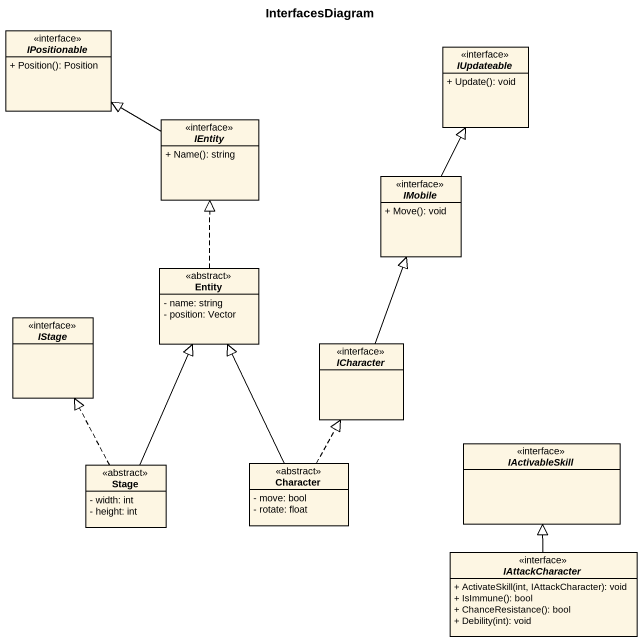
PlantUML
@startuml
title InterfacesDiagram
hide circle
hide empty members
skinparam classAttributeIconSize 0
interface IPositionable <<interface>> {
  + Position(): Position
}
interface IUpdateable <<interface>> {
  + Update(): void
}
interface IEntity <<interface>> {
  + Name(): string
}
interface IMobile <<interface>> {
  + Move(): void
}
class "Entity" as Entity_ <<abstract>> {
  - name: string
  - position: Vector
}
interface IStage <<interface>>
interface ICharacter <<interface>>
class Stage <<abstract>> {
  - width: int
  - height: int
}
class Character <<abstract>> {
  - move: bool
  - rotate: float
}
interface IActivableSkill <<interface>>
interface IAttackCharacter <<interface>> {
  + ActivateSkill(int, IAttackCharacter): void
  + IsImmune(): bool
  + ChanceResistance(): bool
  + Debility(int): void
}
IEntity -left-|> IPositionable
IMobile -up-|> IUpdateable
Entity_ .up.|> IEntity
ICharacter -up-|> IMobile
Stage -up-|> Entity_
Stage .up.|> IStage
Character -up-|> Entity_
Character .up.|> ICharacter
IAttackCharacter -up-|> IActivableSkill
@enduml
